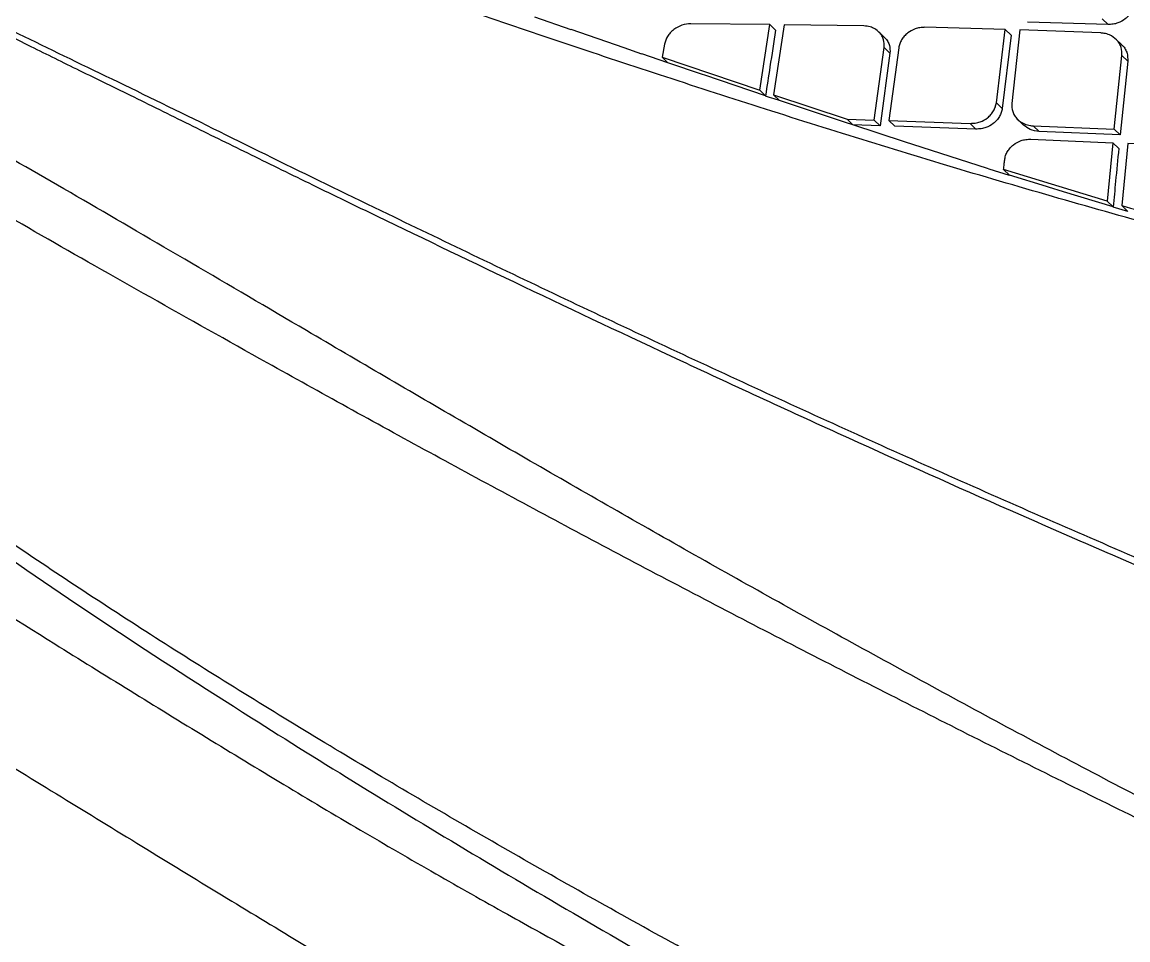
# Model space of a CAD drawing. Extents: x 400 to 501, y 484 to 634.
# Drawn here: x 483.956 to 486.318, y 513.422 to 515.383 of the extents above; entities that cross this region are included whole.
import ezdxf

# ---------------------------------------------------------------- set-up
doc = ezdxf.new("R2010")
doc.units = 0
doc.header["$MEASUREMENT"] = 0
doc.layers.add('DIM', color=3, linetype='Continuous')
doc.layers.add('GEOMETRY', color=3, linetype='Continuous', lineweight=25)

# ---------------------------------------------------------------- blocks, each defined once
blk = doc.blocks.new('2026 GRANDEE')
at = {"layer": 'GEOMETRY', "ltscale": 16}
for p, q in [((34.7039, -81.4736), (34.6261, -81.4466)), ((35.1283, -81.4625), (34.9597, -81.4609)), ((35.1066, -81.6028), (35.1283, -81.4625)), ((35.1283, -81.4625), (35.1406, -81.4745)), ((35.159, -81.4629), (35.1362, -81.6127)), ((35.3289, -81.4657), (35.159, -81.4629)), ((35.8505, -81.4626), (35.6782, -81.4575)), ((35.838, -81.4504), (35.8505, -81.4626)), ((34.817, -81.5127), (34.7039, -81.4735)), ((35.3733, -81.4904), (35.3609, -81.4783)), ((35.631, -81.4729), (35.4595, -81.4685)), ((35.6119, -81.6296), (35.631, -81.4729)), ((35.6435, -81.485), (35.6244, -81.6418)), ((35.631, -81.4729), (35.6435, -81.485)), ((35.6622, -81.4738), (35.645, -81.6313)), ((35.835, -81.4806), (35.6622, -81.4738)), ((34.8548, -81.5256), (34.8171, -81.5126)), ((34.9031, -81.5045), (34.8984, -81.5323)), ((35.3513, -81.6666), (35.3723, -81.5117)), ((35.3723, -81.5117), (35.3847, -81.5238)), ((35.4034, -81.5125), (35.3826, -81.6676)), ((35.88, -81.5062), (35.8674, -81.494)), ((34.9105, -81.5446), (34.8549, -81.5255)), ((34.8984, -81.5323), (34.9106, -81.5443)), ((34.8984, -81.5323), (35.1066, -81.6028)), ((35.3847, -81.5238), (35.3638, -81.6788)), ((35.8635, -81.6862), (35.88, -81.5286)), ((35.88, -81.5286), (35.8925, -81.5408)), ((34.9847, -81.5694), (34.9107, -81.5442)), ((35.8925, -81.5408), (35.8762, -81.6985)), ((34.9895, -81.5711), (34.9847, -81.5694)), ((35.119, -81.6148), (34.9895, -81.5711)), ((35.119, -81.6148), (35.1066, -81.6028)), ((35.1276, -81.6183), (35.1188, -81.6153)), ((35.1372, -81.6214), (35.1277, -81.6182)), ((35.1362, -81.6127), (35.2933, -81.6648)), ((35.1362, -81.6127), (35.1486, -81.6247)), ((35.1485, -81.6251), (35.1372, -81.6213)), ((35.2899, -81.6717), (35.1487, -81.6248)), ((35.6119, -81.6296), (35.6244, -81.6418)), ((35.3054, -81.6768), (35.2899, -81.6717)), ((35.2933, -81.6648), (35.3057, -81.6769)), ((35.2933, -81.6648), (35.3513, -81.6666)), ((35.3638, -81.6788), (35.3053, -81.6769)), ((35.4155, -81.7133), (35.3053, -81.6772)), ((35.3513, -81.6666), (35.3637, -81.6787)), ((35.3826, -81.6676), (35.5558, -81.6737)), ((35.3826, -81.6676), (35.3951, -81.6798)), ((35.5684, -81.6858), (35.3951, -81.6798)), ((35.5558, -81.6737), (35.5683, -81.6858)), ((35.6575, -81.6653), (35.67, -81.6775)), ((35.6906, -81.6789), (35.8635, -81.6862)), ((35.6906, -81.6789), (35.7032, -81.6911)), ((35.8762, -81.6985), (35.7032, -81.6911)), ((35.8762, -81.6985), (35.8635, -81.6862)), ((35.4532, -81.7254), (35.4155, -81.7132)), ((35.5933, -81.7701), (35.4532, -81.7255)), ((35.6857, -81.7076), (35.8606, -81.7153)), ((35.8606, -81.7153), (35.8487, -81.8399)), ((35.8606, -81.7153), (35.8733, -81.7276)), ((35.8925, -81.7167), (35.88, -81.8493)), ((36.0682, -81.7252), (35.8925, -81.7167)), ((35.5968, -81.7712), (35.5933, -81.7701)), ((35.64, -81.7848), (35.5968, -81.7713)), ((35.6401, -81.7844), (35.6274, -81.7722)), ((35.8487, -81.8399), (35.6274, -81.7722)), ((35.7188, -81.8089), (35.6401, -81.7845)), ((35.7231, -81.8103), (35.7188, -81.8089)), ((35.7554, -81.8202), (35.7231, -81.8103)), ((35.8614, -81.8523), (35.7555, -81.8202)), ((35.8614, -81.8523), (35.8487, -81.8399)), ((35.8928, -81.862), (35.8613, -81.8527)), ((35.8928, -81.8617), (35.88, -81.8493))]:
    blk.add_line(p, q, dxfattribs=at)
for points, knots in [([(36.0157, -81.9103), (35.8638, -81.8676), (35.5594, -81.7819), (35.1189, -81.6445), (34.6958, -81.5059), (34.3392, -81.3834), (34.0464, -81.2803), (33.8125, -81.1967), (33.5951, -81.1184), (33.3961, -81.0467), (33.2146, -80.9818), (33.1136, -80.9469), (33.0632, -80.9294)], [0, 0, 0, 0, 0.1280884, 0.2568048, 0.3836102, 0.5088305, 0.5930086, 0.6749207, 0.7545369, 0.8369035, 0.9186293, 1, 1, 1, 1]), ([(36.3656, -82.809), (36.2471, -82.7598), (36.0038, -82.6588), (35.6474, -82.5037), (35.2889, -82.3435), (34.9415, -82.1832), (34.6052, -82.0243), (34.3448, -81.8991), (34.1529, -81.8061), (34.0215, -81.7418), (33.8939, -81.6789), (33.7716, -81.6184), (33.6558, -81.5621), (33.5458, -81.5078), (33.4429, -81.4558), (33.3465, -81.4078), (33.2614, -81.3664), (33.1875, -81.3306), (33.119, -81.2964), (33.0551, -81.2644), (32.9874, -81.2316), (32.9215, -81.2034), (32.8815, -81.1818), (32.8632, -81.172)], [0, 0, 0, 0, 0.082249, 0.168725, 0.250938, 0.337838, 0.421226, 0.501438, 0.538138, 0.573957, 0.608923, 0.645818, 0.681064, 0.714276, 0.751294, 0.786327, 0.81865, 0.848238, 0.87506, 0.90615, 0.934321, 0.970126, 1, 1, 1, 1]), ([(32.8636, -81.1717), (32.9041, -81.1907), (32.9849, -81.2289), (33.1234, -81.2941), (33.2784, -81.3661), (33.452, -81.4471), (33.6431, -81.5406), (33.8544, -81.6419), (34.0767, -81.7531), (34.3578, -81.8893), (34.7004, -82.054), (35.1059, -82.2438), (35.5212, -82.4319), (35.9431, -82.6166), (36.2291, -82.7354), (36.372, -82.7947)], [0, 0, 0, 0, 0.062561, 0.125095, 0.187382, 0.249789, 0.312754, 0.37631, 0.439124, 0.501607, 0.601699, 0.701611, 0.80118, 0.900668, 1, 1, 1, 1]), ([(36.2828, -83.2998), (36.1585, -83.2367), (35.9096, -83.1104), (35.5421, -82.9141), (35.179, -82.7152), (34.8226, -82.514), (34.4738, -82.3128), (34.163, -82.1307), (33.8916, -81.9713), (33.6595, -81.8359), (33.4438, -81.7115), (33.2482, -81.6022), (33.0746, -81.5079), (32.9226, -81.4271), (32.7882, -81.3579), (32.7111, -81.318), (32.6725, -81.298)], [0, 0, 0, 0, 0.082411, 0.164951, 0.247638, 0.330248, 0.412935, 0.496232, 0.559503, 0.622548, 0.685579, 0.749219, 0.81255, 0.875197, 0.937632, 1, 1, 1, 1]), ([(36.2676, -83.3303), (36.1395, -83.2686), (35.8831, -83.145), (35.5031, -82.9551), (35.1272, -82.7634), (34.7586, -82.5698), (34.3987, -82.3759), (34.0797, -82.1996), (33.8034, -82.0444), (33.5696, -81.9115), (33.3547, -81.788), (33.162, -81.6779), (32.9924, -81.5799), (32.8449, -81.4936), (32.7155, -81.4161), (32.6416, -81.3712), (32.6047, -81.3488)], [0, 0, 0, 0, 0.082589, 0.165416, 0.24837, 0.331192, 0.414034, 0.497446, 0.560621, 0.623393, 0.686188, 0.749611, 0.812567, 0.875073, 0.937549, 1, 1, 1, 1]), ([(35.9061, -81.4181), (35.9056, -81.4211), (35.9045, -81.4272), (35.9004, -81.4359), (35.8948, -81.4438), (35.8856, -81.4526), (35.8741, -81.4588), (35.8612, -81.4623), (35.8542, -81.4625), (35.8505, -81.4626)], [0, 0, 0, 0, 0.12419, 0.248489, 0.373342, 0.499299, 0.726697, 0.857657, 1, 1, 1, 1]), ([(34.9597, -81.4609), (34.9532, -81.4615), (34.9404, -81.4627), (34.9251, -81.4711), (34.9153, -81.4801), (34.9073, -81.4903), (34.9048, -81.4989), (34.9031, -81.5045)], [0, 0, 0, 0, 0.24975, 0.499613, 0.631896, 0.759439, 1, 1, 1, 1]), ([(35.3723, -81.5117), (35.3724, -81.506), (35.3726, -81.4972), (35.3678, -81.4865), (35.3617, -81.4783), (35.353, -81.4717), (35.3418, -81.4669), (35.3335, -81.4661), (35.3289, -81.4657)], [0, 0, 0, 0, 0.236426, 0.36474, 0.499712, 0.674081, 0.818194, 1, 1, 1, 1]), ([(35.1406, -81.4745), (35.1365, -81.5006), (35.1292, -81.5473), (35.1221, -81.5942), (35.119, -81.6148)], [0, 0, 0, 0, 0.56, 1, 1, 1, 1]), ([(35.3732, -81.4905), (35.3736, -81.4908), (35.3766, -81.493), (35.3801, -81.4987), (35.3851, -81.5093), (35.3849, -81.5181), (35.3847, -81.5238)], [0, 0, 0, 0, 0.039962, 0.301096, 0.548221, 1, 1, 1, 1]), ([(35.4595, -81.4685), (35.4558, -81.4686), (35.4487, -81.4689), (35.4359, -81.4724), (35.4244, -81.4787), (35.4151, -81.4873), (35.4093, -81.4952), (35.4051, -81.5037), (35.404, -81.5096), (35.4034, -81.5125)], [0, 0, 0, 0, 0.14406, 0.275434, 0.499557, 0.628809, 0.755068, 0.878676, 1, 1, 1, 1]), ([(35.88, -81.5286), (35.8799, -81.5228), (35.8798, -81.5138), (35.8748, -81.5028), (35.8673, -81.4928), (35.856, -81.4851), (35.8439, -81.4814), (35.8374, -81.4808), (35.835, -81.4806)], [0, 0, 0, 0, 0.232313, 0.361868, 0.500297, 0.749235, 0.907311, 1, 1, 1, 1]), ([(35.8798, -81.5065), (35.8803, -81.5069), (35.8837, -81.5091), (35.8873, -81.5153), (35.8925, -81.5261), (35.8925, -81.535), (35.8925, -81.5408)], [0, 0, 0, 0, 0.050064, 0.314039, 0.560405, 1, 1, 1, 1]), ([(41.2365, -82.2705), (41.0587, -82.4443), (40.7019, -82.7927), (40.138, -83.288), (39.5517, -83.7637), (38.9437, -84.2142), (38.4391, -84.5551), (38.0524, -84.7992), (37.7861, -84.9553), (37.5548, -85.0693), (37.3582, -85.1431), (37.2003, -85.1869), (37.0311, -85.214), (36.8509, -85.2187), (36.6648, -85.1978), (36.4358, -85.1439), (36.1763, -85.0483), (35.8919, -84.9172), (35.62, -84.7825), (35.3557, -84.6486), (35.0995, -84.5142), (34.85, -84.379), (34.5456, -84.2083), (34.1921, -83.9997), (33.801, -83.7527), (33.4338, -83.5048), (33.0918, -83.2598), (32.7745, -83.0222), (32.4816, -82.7966), (32.2119, -82.5886), (31.9743, -82.3985), (31.7757, -82.2272), (31.6169, -82.0773), (31.4965, -81.9506), (31.4118, -81.8477), (31.359, -81.7672), (31.3321, -81.7051), (31.3236, -81.6553), (31.3233, -81.6239), (31.3232, -81.608)], [0, 0, 0, 0, 0.046682, 0.093637, 0.140881, 0.188451, 0.235683, 0.255228, 0.27432, 0.293663, 0.303559, 0.31372, 0.324384, 0.33566, 0.347466, 0.359469, 0.379818, 0.399449, 0.418668, 0.437429, 0.455994, 0.47431, 0.492578, 0.52473, 0.556984, 0.589484, 0.622161, 0.654919, 0.687793, 0.720479, 0.752758, 0.784377, 0.815422, 0.845989, 0.876215, 0.906459, 0.936911, 0.968039, 1, 1, 1, 1]), ([(41.38, -82.4141), (41.2002, -82.5897), (40.8396, -82.942), (40.2698, -83.443), (39.6777, -83.9247), (39.0638, -84.3813), (38.5545, -84.7288), (38.1622, -84.9802), (37.885, -85.1444), (37.6382, -85.2663), (37.4222, -85.3468), (37.2432, -85.3956), (37.0482, -85.4254), (36.8399, -85.429), (36.6269, -85.4029), (36.3724, -85.3393), (36.0928, -85.2304), (35.7953, -85.0838), (35.5174, -84.935), (35.2503, -84.7876), (34.9919, -84.6399), (34.7402, -84.4922), (34.4328, -84.307), (34.0751, -84.0834), (33.6776, -83.8221), (33.3027, -83.5631), (32.9518, -83.3096), (32.6246, -83.0652), (32.3211, -82.834), (32.0398, -82.6206), (31.7897, -82.4252), (31.5777, -82.2486), (31.4057, -82.0937), (31.2734, -81.9631), (31.1786, -81.8574), (31.1178, -81.7756), (31.0851, -81.7134), (31.0724, -81.6643), (31.0704, -81.6329), (31.0694, -81.617)], [0, 0, 0, 0, 0.0456789, 0.0916212, 0.1378506, 0.1844059, 0.2306465, 0.249899, 0.2691089, 0.2892052, 0.2998183, 0.3109664, 0.3228846, 0.3355735, 0.3487187, 0.3617853, 0.3832034, 0.4032086, 0.4223821, 0.4410762, 0.4595915, 0.4778631, 0.4960966, 0.5281897, 0.5603529, 0.5926974, 0.6251367, 0.6575764, 0.6900658, 0.7224113, 0.7545458, 0.7861436, 0.8172255, 0.8478482, 0.8780978, 0.9082565, 0.9384199, 0.9689667, 1, 1, 1, 1]), ([(35.5558, -81.6737), (35.5595, -81.6736), (35.5667, -81.6734), (35.5796, -81.67), (35.5912, -81.6639), (35.6004, -81.6552), (35.6061, -81.6473), (35.6102, -81.6387), (35.6113, -81.6326), (35.6119, -81.6296)], [0, 0, 0, 0, 0.143823, 0.275333, 0.50101, 0.626452, 0.751832, 0.87619, 1, 1, 1, 1]), ([(35.645, -81.6313), (35.6451, -81.6371), (35.6452, -81.6461), (35.6505, -81.657), (35.658, -81.6669), (35.6698, -81.6748), (35.6819, -81.6781), (35.6884, -81.6788), (35.6904, -81.6789), (35.6906, -81.6789)], [0, 0, 0, 0, 0.234271, 0.363219, 0.500034, 0.74928, 0.925245, 0.990837, 1, 1, 1, 1]), ([(36.1811, -84.0929), (36.0448, -84.0224), (35.7727, -83.8814), (35.3744, -83.6714), (34.9868, -83.4622), (34.6123, -83.253), (34.2514, -83.0427), (33.9062, -82.8315), (33.58, -82.6202), (33.2776, -82.4107), (33.0259, -82.223), (32.8197, -82.0572), (32.653, -81.9131), (32.5044, -81.7739), (32.4246, -81.6904), (32.3848, -81.6486)], [0, 0, 0, 0, 0.083389, 0.166545, 0.249266, 0.331863, 0.414655, 0.498053, 0.581911, 0.665729, 0.748937, 0.811246, 0.87376, 0.936869, 1, 1, 1, 1]), ([(35.6244, -81.6418), (35.6239, -81.6448), (35.6228, -81.6508), (35.6187, -81.6595), (35.613, -81.6674), (35.6037, -81.6761), (35.5921, -81.6822), (35.5792, -81.6856), (35.5721, -81.6858), (35.5684, -81.6859)], [0, 0, 0, 0, 0.123513, 0.247504, 0.372447, 0.498784, 0.724802, 0.856301, 1, 1, 1, 1]), ([(35.7032, -81.6911), (35.6966, -81.6902), (35.6839, -81.6885), (35.6746, -81.6809), (35.6702, -81.6773)], [0, 0, 0, 0, 0.518663, 1, 1, 1, 1]), ([(32.4072, -81.7178), (32.4412, -81.752), (32.5106, -81.8219), (32.6365, -81.9361), (32.7699, -82.0509), (32.9056, -82.1615), (33.0396, -82.2662), (33.2121, -82.396), (33.4342, -82.5557), (33.7176, -82.7484), (33.9926, -82.9264), (34.2523, -83.0883), (34.4924, -83.2338), (34.7392, -83.3793), (34.9926, -83.5252), (35.2563, -83.6738), (35.5401, -83.8307), (35.8437, -83.9957), (36.0571, -84.1096), (36.164, -84.1666)], [0, 0, 0, 0, 0.054035, 0.11035, 0.162427, 0.210558, 0.254908, 0.295593, 0.372225, 0.448857, 0.525113, 0.581757, 0.63816, 0.694558, 0.751067, 0.80778, 0.867441, 0.933582, 1, 1, 1, 1]), ([(35.6297, -81.7516), (35.6302, -81.7486), (35.6313, -81.7426), (35.6353, -81.7339), (35.6411, -81.7259), (35.6504, -81.7172), (35.6621, -81.711), (35.675, -81.7077), (35.6821, -81.7076), (35.6857, -81.7076)], [0, 0, 0, 0, 0.123195, 0.247344, 0.372974, 0.500598, 0.728494, 0.858835, 1, 1, 1, 1]), ([(35.8733, -81.7276), (35.871, -81.7508), (35.867, -81.7923), (35.8631, -81.834), (35.8614, -81.8523)], [0, 0, 0, 0, 0.56, 1, 1, 1, 1]), ([(35.6274, -81.7722), (35.6278, -81.7684), (35.6286, -81.7616), (35.6294, -81.7548), (35.6297, -81.7516)], [0, 0, 0, 0, 0.545331, 1, 1, 1, 1]), ([(35.88, -81.8493), (35.9042, -81.8564), (35.9519, -81.8706), (35.9999, -81.8844), (36.0236, -81.8913)], [0, 0, 0, 0, 0.5066, 1, 1, 1, 1]), ([(34.5635, -83.6847), (34.638, -83.7282), (34.7904, -83.8171), (35.0329, -83.9559), (35.2904, -84.1014), (35.5621, -84.2533), (35.8444, -84.4086), (36.1172, -84.5401), (36.3765, -84.6382), (36.6156, -84.6996), (36.8574, -84.7255), (37.096, -84.7117), (37.3285, -84.6611), (37.5524, -84.5815), (37.7685, -84.4808), (38.0945, -84.3014), (38.5191, -84.027), (39.0425, -83.6626), (39.549, -83.2766), (40.0395, -82.8712), (40.5151, -82.4486), (40.8181, -82.1519), (40.9696, -82.0036)], [0, 0, 0, 0, 0.038333, 0.078309, 0.119952, 0.16295, 0.207367, 0.251798, 0.284862, 0.317392, 0.348709, 0.379728, 0.410503, 0.441526, 0.472472, 0.50351, 0.586619, 0.669375, 0.752106, 0.834752, 0.917379, 1, 1, 1, 1]), ([(32.5103, -82.0172), (32.5691, -82.0656), (32.6852, -82.1612), (32.8869, -82.313), (33.106, -82.467), (33.3427, -82.6232), (33.5635, -82.7624), (33.7587, -82.8834), (33.9218, -82.9838), (34.0859, -83.0836), (34.2492, -83.1809), (34.4089, -83.2736), (34.5604, -83.3594), (34.6972, -83.4348), (34.7843, -83.4814), (34.8232, -83.5022)], [0, 0, 0, 0, 0.124582, 0.245661, 0.362891, 0.474738, 0.581706, 0.645603, 0.707357, 0.766657, 0.822948, 0.875572, 0.923693, 0.965877, 1, 1, 1, 1]), ([(32.1072, -82.14), (32.1724, -82.1879), (32.3013, -82.2823), (32.5243, -82.4344), (32.7647, -82.5905), (33.0213, -82.7501), (33.257, -82.8935), (33.4629, -83.0191), (33.634, -83.1238), (33.8052, -83.2288), (33.9745, -83.3323), (34.1392, -83.432), (34.2948, -83.5256), (34.4348, -83.609), (34.5236, -83.6613), (34.5635, -83.6847)], [0, 0, 0, 0, 0.123599, 0.244007, 0.360708, 0.472351, 0.578922, 0.642565, 0.704193, 0.763579, 0.820195, 0.873294, 0.922047, 0.965042, 1, 1, 1, 1])]:
    blk.add_open_spline(points, degree=3, knots=knots, dxfattribs=at)

msp = doc.modelspace()

# ---------------------------------------------------------------- block references
at = {"layer": 'DIM'}
msp.add_blockref('2026 GRANDEE', (450.4248, 596.8403), dxfattribs=at)

doc.saveas('drawing.dxf')
